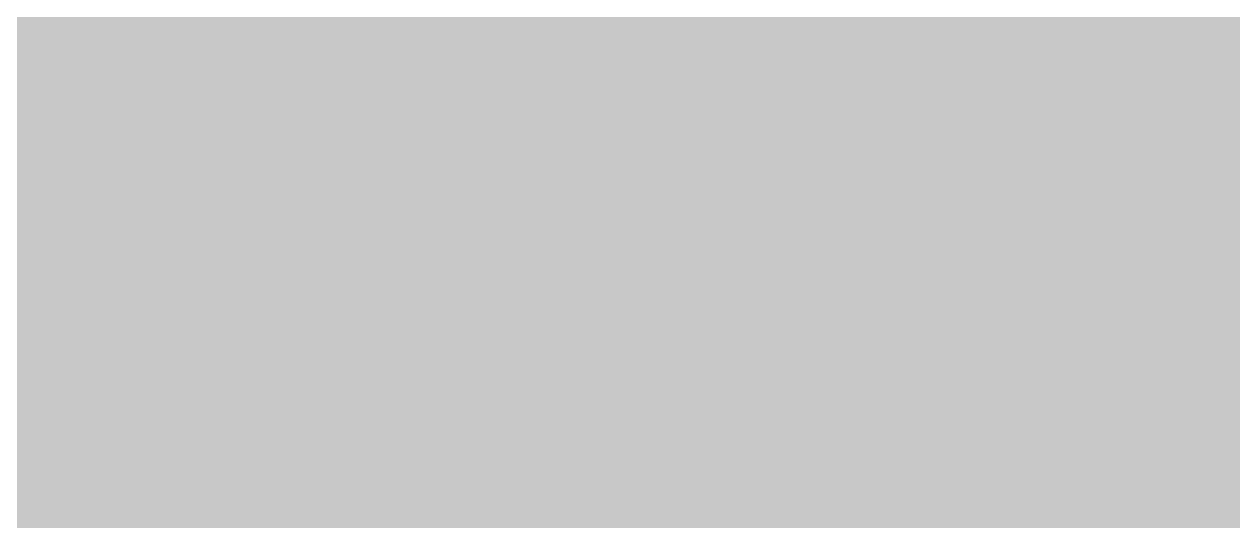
# Model space of a CAD drawing. Header units: millimetres. Extents: x -754 to 578, y -31 to 612.
# Drawn here: x 389.44 to 422.96, y 175.5 to 189.28 of the extents above; entities that cross this region are included whole.
import ezdxf

# ---------------------------------------------------------------- set-up
doc = ezdxf.new("R2010")
doc.units = ezdxf.units.MM
doc.layers.add('Background Fill', color=3, linetype='Continuous')
doc.layers.add('magpiefill', color=3, linetype='Continuous')

msp = doc.modelspace()

# ---------------------------------------------------------------- hatches: boundary and pattern name
at = {"layer": 'magpiefill'}
h = msp.add_hatch(color=250, dxfattribs=at)
h.dxf.hatch_style = 1
edge = h.paths.add_edge_path()
edge.add_line((422.8016935369239, 158.4498800963552), (420.37532022016, 158.2018303039786))
edge.add_line((420.3753202201599, 158.2018303039786), (416.2455312316768, 155.4893351378932))
edge.add_line((416.2455312316768, 155.4893351378931), (407.7499737075245, 149.3567361790554))
edge.add_line((407.7499737075248, 149.3567361790555), (402.7942299349394, 144.6393505568623))
edge.add_line((402.7942299349393, 144.6393505568623), (401.968275150837, 144.6393505568623))
edge.add_line((401.9682751508369, 144.6393505568623), (401.1423165997419, 145.3469591835292))
edge.add_line((401.1423165997419, 145.3469591835293), (401.0243230591561, 145.8186969624106))
edge.add_line((401.0243230591561, 145.8186969624106), (398.5464511728632, 143.9317438885402))
edge.add_line((398.5464511728633, 143.9317438885402), (395.2426245024686, 141.5730510774436))
edge.add_line((395.2426245024685, 141.5730510774436), (394.8886438807106, 143.1062017963252))
edge.add_line((394.8886438807106, 143.1062017963253), (395.0066374212963, 143.9317438885403))
edge.add_line((395.0066374212963, 143.9317438885402), (396.4225636753221, 145.4648926490772))
edge.add_line((396.4225636753222, 145.4648926490773), (396.8945378376659, 145.8186969624107))
edge.add_line((396.8945378376659, 145.8186969624106), (396.5405572159079, 146.0545658518514))
edge.add_line((396.5405572159079, 146.0545658518514), (394.298672410787, 144.5214170913143))
edge.add_line((394.298672410787, 144.5214170913142), (393.708704707857, 144.9931548701956))
edge.add_line((393.7087047078569, 144.9931548701957), (393.7087047078569, 145.3469591835293))
edge.add_line((393.7087047078569, 145.3469591835293), (392.764752616176, 145.3469591835293))
edge.add_line((392.7647526161761, 145.3469591835293), (392.4107719944182, 145.8186969624106))
edge.add_line((392.4107719944182, 145.8186969624106), (395.4786115836406, 147.4697811468405))
edge.add_line((395.4786115836407, 147.4697811468405), (396.0685792865702, 148.531192128496))
edge.add_line((396.0685792865702, 148.5311921284959), (397.130524918838, 149.4746696446038))
edge.add_line((397.1305249188381, 149.4746696446038), (395.0066374212964, 149.1208653312701))
edge.add_line((395.0066374212963, 149.12086533127), (396.6585507564936, 150.5360806262591))
edge.add_line((396.6585507564937, 150.5360806262591), (402.2042622320091, 153.7203155295707))
edge.add_line((402.2042622320091, 153.7203155295707), (407.3959930857667, 157.4942236356564))
edge.add_line((407.3959930857668, 157.4942236356565), (413.2956851830402, 160.9143274284085))
edge.add_line((413.2956851830402, 160.9143274284085), (416.8355027016004, 163.0371493917197))
edge.add_line((416.8355027016003, 163.0371493917197), (417.1894833233582, 164.3344312211609))
edge.add_line((417.1894833233582, 164.3344312211608), (418.4874160367976, 165.1599733133755))
edge.add_line((418.4874160367976, 165.1599733133755), (419.9033422908228, 164.5703001106014))
edge.add_line((419.9033422908228, 164.5703001106014), (420.8472943825043, 164.6882355344942))
edge.add_line((420.8472943825043, 164.6882355344942), (422.8531883394595, 166.3393197189238))
edge.add_line((422.8531883394596, 166.3393197189238), (424.5051054416504, 167.4007307005795))
edge.add_line((424.5051054416504, 167.4007307005795), (424.6230989822361, 165.0420378894829))
edge.add_line((424.6230989822361, 165.0420378894829), (424.1511210528989, 163.273020239505))
edge.add_line((424.151121052899, 163.2730202395051), (423.6791468905548, 163.0371493917197))
edge.add_line((423.6791468905546, 163.0371493917197), (422.9711818800454, 163.2730202395051))
edge.add_line((422.9711818800454, 163.2730202395051), (422.0272335553574, 162.3295427233976))
edge.add_line((422.0272335553573, 162.3295427233976), (423.4836813595565, 161.0912540643818))
edge.add_line((423.4836813595566, 161.0912540643818), (423.7394263221693, 162.1989270187154))
edge.add_line((423.7394263221693, 162.1989270187154), (424.9329040700271, 162.8805719136901))
edge.add_line((424.932904070027, 162.88057191369), (426.7231188083171, 162.9657775255616))
edge.add_line((426.7231188083172, 162.9657775255617), (427.7460986587688, 162.6249550780745))
edge.add_line((427.7460986587687, 162.6249550780745), (427.7460986587687, 161.8581045712282))
edge.add_line((427.7460986587687, 161.8581045712282), (426.8936167057233, 161.517282123741))
edge.add_line((426.8936167057234, 161.517282123741), (425.2738960978467, 161.1764596762535))
edge.add_line((425.2738960978465, 161.1764596762534), (423.398430527356, 159.7279642744327))
edge.add_line((423.3984305273561, 159.7279642744327), (423.3984305273561, 158.7054969319707))
edge.add_line((423.3984305273561, 158.7054969319707), (424.932904070027, 159.3019362150735))
edge.add_line((424.932904070027, 159.3019362150735), (428.6838314440133, 160.7504316168946))
edge.add_line((428.6838314440133, 160.7504316168946), (431.1560377719295, 162.1137214068435))
edge.add_line((431.1560377719295, 162.1137214068434), (433.6282403328516, 163.9030392561517))
edge.add_line((433.6282403328516, 163.9030392561517), (436.8676815486062, 166.2887963885628))
edge.add_line((436.8676815486062, 166.2887963885628), (435.1627138755226, 165.69235710546))
edge.add_line((435.1627138755225, 165.69235710546), (433.5429932676452, 165.0959178223573))
edge.add_line((433.5429932676452, 165.0959178223573), (431.8380255945616, 165.5219458817164))
edge.add_line((431.8380255945615, 165.5219458817164), (430.3035520518906, 166.8000300597936))
edge.add_line((430.3035520518906, 166.8000300597936), (429.365819266646, 168.6745515626293))
edge.add_line((429.365819266646, 168.6745515626293), (429.0248272388264, 170.8046918594248))
edge.add_line((429.0248272388264, 170.8046918594247), (429.4510700988459, 172.7644209324766))
edge.add_line((429.4510700988458, 172.7644209324767), (431.2412848371358, 174.7241500055286))
edge.add_line((431.2412848371359, 174.7241500055286), (430.3035520518907, 174.3833275580411))
edge.add_line((430.3035520518906, 174.3833275580411), (425.8706368552722, 172.082776037502))
edge.add_line((425.8706368552723, 172.082776037502), (422.0344548820921, 169.9526357407065))
edge.add_line((422.0344548820919, 169.9526357407065), (419.9032481159823, 168.2485235032701))
edge.add_line((419.9032481159825, 168.2485235032701), (418.7950174333311, 166.62961883605))
edge.add_line((418.7950174333309, 166.62961883605), (417.6015396854731, 165.69235710546))
edge.add_line((417.601539685473, 165.69235710546), (416.3228148724087, 165.3515346579728))
edge.add_line((416.3228148724088, 165.3515346579728), (415.5555762175769, 165.69235710546))
edge.add_line((415.555576217577, 165.69235710546), (415.1293371245511, 166.2035907766908))
edge.add_line((415.1293371245511, 166.2035907766908), (415.2145841897575, 167.3964673845518))
edge.add_line((415.2145841897575, 167.3964673845518), (416.0670661428029, 169.3561964576037))
edge.add_line((416.0670661428028, 169.3561964576037), (415.4703291523706, 170.6342806356812))
edge.add_line((415.4703291523706, 170.6342806356812), (415.2998312549638, 169.5266076813473))
edge.add_line((415.2998312549637, 169.5266076813473), (414.5325963671253, 169.0153740101165))
edge.add_line((414.5325963671255, 169.0153740101165), (412.6571307966357, 167.9077010557829))
edge.add_line((412.6571307966353, 167.9077010557829), (412.0603938062031, 168.3337291151421))
edge.add_line((412.0603938062034, 168.3337291151421), (411.4636530487777, 168.6745515626293))
edge.add_line((411.4636530487776, 168.6745515626293), (410.8669160583454, 169.2709908457321))
edge.add_line((410.8669160583454, 169.2709908457319), (410.6111710957327, 170.2082525763219))
edge.add_line((410.6111710957327, 170.208252576322), (410.6964181609392, 170.8046918594248))
edge.add_line((410.6964181609392, 170.8046918594247), (409.9291832731002, 170.9751030831683))
edge.add_line((409.9291832731001, 170.9751030831684), (409.5029404130812, 171.3159255306556))
edge.add_line((409.5029404130812, 171.3159255306556), (408.906199655655, 171.9123648137584))
edge.add_line((408.906199655655, 171.9123648137584), (408.3947097304298, 172.5940097087331))
edge.add_line((408.3947097304299, 172.5940097087331), (408.6504546930425, 173.8720938868103))
edge.add_line((408.6504546930425, 173.8720938868101), (408.3947097304299, 173.8720938868101))
edge.add_line((408.3947097304299, 173.8720938868101), (407.6274748425909, 174.1277107224257))
edge.add_line((407.6274748425908, 174.1277107224258), (406.8602399547524, 174.8093556174002))
edge.add_line((406.8602399547524, 174.8093556174002), (406.4339970947329, 175.6614117361186))
edge.add_line((406.4339970947331, 175.6614117361186), (406.6044949921398, 176.4282622429649))
edge.add_line((406.6044949921397, 176.4282622429649), (406.7749891225525, 177.2803183616829))
edge.add_line((406.7749891225526, 177.2803183616829), (406.3487500295266, 177.3655239735549))
edge.add_line((406.3487500295266, 177.3655239735549), (405.4962643094884, 178.1323744804013))
edge.add_line((405.4962643094884, 178.1323744804013), (404.9847743842627, 179.1548398645186))
edge.add_line((404.9847743842627, 179.1548398645186), (405.0700214494691, 180.0921015951086))
edge.add_line((405.0700214494689, 180.0921015951086), (406.5192441599394, 181.0293633256986))
edge.add_line((406.5192441599395, 181.0293633256985), (408.4799605626298, 182.0518306681604))
edge.add_line((408.4799605626297, 182.0518306681605), (409.8439324409003, 183.1595036224941))
edge.add_line((409.8439324409003, 183.1595036224941), (411.0374101887581, 184.181970964956))
edge.add_line((411.0374101887583, 184.181970964956), (411.2079080861645, 184.3523821886996))
edge.add_line((411.2079080861645, 184.3523821886996), (411.6341509461839, 184.5227934124432))
edge.add_line((411.6341509461838, 184.5227934124432), (412.1456408714096, 184.9488214718024))
edge.add_line((412.1456408714096, 184.9488214718024), (412.230887936616, 185.2896439192896))
edge.add_line((412.230887936616, 185.2896439192896), (412.230887936616, 185.5452607549051))
edge.add_line((412.230887936616, 185.545260754905), (412.1456408714096, 185.8860832023922))
edge.add_line((412.1456408714096, 185.8860832023923), (411.8898959087969, 186.1417000380079))
edge.add_line((411.8898959087971, 186.1417000380078), (411.6341509461839, 186.3121112617514))
edge.add_line((411.6341509461838, 186.3121112617514), (411.2931551513708, 186.3973168736234))
edge.add_line((411.2931551513709, 186.3973168736235), (411.5489001139841, 186.5677280973671))
edge.add_line((411.548900113984, 186.567728097367), (411.889895908797, 186.567728097367))
edge.add_line((411.8898959087971, 186.567728097367), (412.2308879366161, 186.6529337092386))
edge.add_line((412.230887936616, 186.6529337092387), (412.8276286940417, 186.6529337092387))
edge.add_line((412.8276286940416, 186.6529337092387), (413.1686207218611, 186.6529337092387))
edge.add_line((413.1686207218613, 186.6529337092387), (413.424365684474, 186.7381393211107))
edge.add_line((413.424365684474, 186.7381393211107), (413.6801106470872, 186.9085505448543))
edge.add_line((413.6801106470871, 186.9085505448542), (413.8506085444933, 187.3345786042133))
edge.add_line((413.8506085444933, 187.3345786042133), (413.9358593766931, 187.5901954398286))
edge.add_line((413.9358593766931, 187.5901954398287), (413.5948635818806, 187.9310178873162))
edge.add_line((413.5948635818806, 187.9310178873162), (412.4866328992292, 188.527457170419))
edge.add_line((412.4866328992291, 188.5274571704189), (413.935859376693, 188.1866347229314))
edge.add_line((413.9358593766931, 188.1866347229314), (414.7030942645321, 188.0162234991878))
edge.add_line((414.7030942645322, 188.0162234991878), (415.1293371245511, 188.2718403348034))
edge.add_line((415.1293371245511, 188.2718403348034), (415.1293371245511, 188.442251558547))
edge.add_line((415.1293371245511, 188.4422515585469), (415.1293371245511, 188.8682796179061))
edge.add_line((415.1293371245511, 188.8682796179061), (414.873588394945, 189.0386908416497))
edge.add_line((414.873588394945, 189.0386908416498), (414.7030942645323, 189.464718901009))
edge.add_line((414.7030942645322, 189.464718901009), (415.3850820871642, 189.379513289137))
edge.add_line((415.3850820871642, 189.379513289137), (415.7260741149831, 189.379513289137))
edge.add_line((415.7260741149832, 189.379513289137), (416.237564040209, 189.379513289137))
edge.add_line((416.237564040209, 189.379513289137), (416.237564040209, 189.5499245128806))
edge.add_line((416.237564040209, 189.5499245128805), (416.1523169750026, 190.0611581841116))
edge.add_line((416.1523169750026, 190.0611581841116), (415.9818190775964, 190.4019786732542))
edge.add_line((415.9818190775964, 190.4019786732543), (415.8965720123899, 190.8280067326135))
edge.add_line((415.8965720123899, 190.8280067326135), (416.3228148724088, 190.8280067326135))
edge.add_line((416.3228148724088, 190.8280067326135), (416.6638069002283, 190.9132123444851))
edge.add_line((416.6638069002286, 190.9132123444851), (416.8343047976348, 191.1688291801007))
edge.add_line((416.8343047976348, 191.1688291801007), (416.9195518628412, 191.7652684632035))
edge.add_line((416.919551862841, 191.7652684632034), (417.0047989280474, 191.935679686947))
edge.add_line((417.0047989280474, 191.9356796869471), (417.3457947228604, 191.9356796869471))
edge.add_line((417.3457947228605, 191.9356796869471), (417.6015396854732, 191.9356796869471))
edge.add_line((417.601539685473, 191.9356796869471), (417.7720375828798, 192.1060909106907))
edge.add_line((417.7720375828799, 192.1060909106906), (418.0277825454925, 192.1060909106906))
edge.add_line((418.0277825454925, 192.1060909106906), (418.113029610699, 192.5321189700497))
edge.add_line((418.113029610699, 192.5321189700497), (418.113029610699, 192.7025301937933))
edge.add_line((418.113029610699, 192.7025301937935), (417.6867867506795, 192.872941417537))
edge.add_line((417.6867867506796, 192.8729414175369), (418.0277825454926, 193.0433526412805))
edge.add_line((418.0277825454925, 193.0433526412806), (418.2835275081057, 193.0433526412806))
edge.add_line((418.2835275081056, 193.0433526412806), (418.6245195359246, 192.958147029409))
edge.add_line((418.6245195359247, 192.9581470294089), (419.0507623959442, 192.8729414175369))
edge.add_line((419.050762395944, 192.8729414175369), (419.6474993863762, 192.9581470294089))
edge.add_line((419.6474993863765, 192.9581470294089), (420.4999851064147, 193.1285582531525))
edge.add_line((420.4999851064147, 193.1285582531526), (420.9262279664341, 193.1285582531526))
edge.add_line((420.926227966434, 193.1285582531526), (420.926227966434, 192.7877358056654))
edge.add_line((420.926227966434, 192.7877358056654), (421.0114750316404, 192.3617077463063))
edge.add_line((421.0114750316404, 192.3617077463063), (421.6082157890661, 192.1060909106907))
edge.add_line((421.608215789066, 192.1060909106906), (422.375450676905, 192.3617077463061))
edge.add_line((422.3754506769051, 192.3617077463063), (422.8016935369239, 191.8504740750755))
edge.add_line((422.8016935369239, 191.8504740750753), (423.3990370133262, 191.2563593469219))
edge.add_arc((275.4103413506975, 104.855363672891), 171.3644831853732, 24.7196834331034, 30.277882808560207, ccw=False)
edge.add_arc((433.8423374142042, 178.7943320753614), 3.586774538690185, 219.4264190677759, 277.5112522925736)
edge.add_arc((437.7186508095358, 172.1141131360732), 4.622927288925009, 76.09792839104102, 137.4828955815185, ccw=False)
edge.add_arc((437.4670287054157, 166.4602429365747), 10.23247757204816, 60.01917854986198, 82.34898294536907, ccw=False)
edge.add_arc((437.6052432172801, 160.2519830302168), 15.8714537673971, 55.16074552816218, 71.73216053091483, ccw=False)
edge.add_arc((446.2310703342746, 165.7219311195362), 7.569540894155772, 86.65890143975243, 120.31950619075)
edge.add_arc((448.5486450737255, 161.9781626581998), 11.97172369207804, 120.8490791888012, 144.9821508602809)
edge.add_arc((440.3616388291784, 167.9885310829146), 1.831638770141301, 152.0183299640194, 206.9559763139688)
edge.add_arc((300.3450914811326, -1.548453980030672), 218.2018648308125, 45.89312228263083, 50.63922831697852, ccw=False)
edge.add_line((452.2133700246945, 155.1298144168956), (452.0418964759451, 154.4452182967242))
edge.add_line((452.0418964759451, 154.4452182967243), (452.2976414385583, 154.1043958492371))
edge.add_line((452.2976414385582, 154.1043958492371), (453.0648800933901, 153.8487790136215))
edge.add_line((453.0648800933902, 153.8487790136215), (452.8091351307776, 153.3375453423907))
edge.add_line((452.8091351307776, 153.3375453423907), (453.1501271585965, 152.9115172830316))
edge.add_line((453.1501271585967, 152.9115172830316), (453.3206250560035, 152.4854892236724))
edge.add_line((453.3206250560033, 152.4854892236724), (452.7238842985777, 151.9742555524416))
edge.add_line((452.7238842985778, 151.9742555524416), (452.6386372333714, 151.4630218812105))
edge.add_line((452.6386372333714, 151.4630218812105), (452.894382195984, 150.9517882099797))
edge.add_line((452.894382195984, 150.9517882099797), (452.212394373352, 150.6961713743641))
edge.add_line((452.212394373352, 150.6961713743641), (451.53040655072, 150.8665825981077))
edge.add_line((451.53040655072, 150.8665825981077), (451.6156536159265, 150.2701433150049))
edge.add_line((451.6156536159262, 150.2701433150049), (450.6779245976744, 150.0145264793897))
edge.add_line((450.6779245976745, 150.0145264793897), (450.2516817376551, 150.2701433150049))
edge.add_line((450.2516817376552, 150.2701433150049), (449.9959367750425, 150.3553489268769))
edge.add_line((449.9959367750425, 150.3553489268769), (449.7401918124299, 150.0145264793897))
edge.add_line((449.7401918124299, 150.0145264793897), (449.3139489524104, 149.6737040319022))
edge.add_line((449.3139489524103, 149.6737040319023), (448.8877060923909, 149.8441152556462))
edge.add_line((448.887706092391, 149.8441152556461), (447.7794754097396, 149.0772647487997))
edge.add_line((447.7794754097395, 149.0772647487997), (447.7794754097395, 149.4180871962869))
edge.add_line((447.7794754097395, 149.418087196287), (447.012240521901, 150.0997320912614))
edge.add_line((447.012240521901, 150.0997320912613), (447.012240521901, 150.4405545387488))
edge.add_line((447.012240521901, 150.4405545387489), (446.8417426244943, 150.270143315005))
edge.add_line((446.8417426244944, 150.2701433150049), (446.3302526992692, 149.5032928081586))
edge.add_line((446.3302526992691, 149.5032928081586), (446.3302526992691, 148.9920591369278))
edge.add_line((446.3302526992691, 148.9920591369278), (446.3302526992691, 147.8843861825942))
edge.add_line((446.3302526992691, 147.8843861825943), (445.7335157088369, 147.8843861825943))
edge.add_line((445.7335157088369, 147.8843861825943), (445.4777707462237, 148.1400030182095))
edge.add_line((445.4777707462238, 148.1400030182095), (445.392519914024, 148.3104142419531))
edge.add_line((445.3925199140238, 148.310414241953), (444.5400379609789, 148.5660310775686))
edge.add_line((444.5400379609789, 148.5660310775686), (444.1137951009595, 148.8216479131842))
edge.add_line((444.1137951009596, 148.8216479131842), (443.9432972035528, 148.6512366894406))
edge.add_line((443.9432972035527, 148.6512366894407), (443.9432972035527, 148.2252086300815))
edge.add_line((443.9432972035527, 148.2252086300814), (443.4318072783275, 147.5435637351067))
edge.add_line((443.4318072783276, 147.5435637351067), (443.0908152505081, 147.7991805707222))
edge.add_line((443.0908152505081, 147.7991805707222), (443.0908152505081, 148.0547974063378))
edge.add_line((443.0908152505081, 148.0547974063378), (442.067831633063, 147.7991805707222))
edge.add_line((442.067831633063, 147.7991805707222), (441.5563417078372, 147.2027412876195))
edge.add_line((441.5563417078372, 147.2027412876195), (440.4481147921798, 146.7767132282603))
edge.add_line((440.4481147921797, 146.7767132282603), (439.9366248669539, 147.0323300638759))
edge.add_line((439.9366248669539, 147.0323300638759), (439.6808761373472, 147.458358123235))
edge.add_line((439.6808761373472, 147.458358123235), (439.2546370443218, 147.458358123235))
edge.add_line((439.2546370443217, 147.458358123235), (438.3169042590765, 146.6915076163887))
edge.add_line((438.3169042590766, 146.6915076163887), (437.4644185390378, 145.8394514976703))
edge.add_line((437.4644185390378, 145.8394514976704), (436.6119365859929, 144.8169841552085))
edge.add_line((436.6119365859929, 144.8169841552084), (435.9299487633609, 143.9649280364904))
edge.add_line((435.9299487633609, 143.9649280364904), (435.3332080059353, 143.3684907117322))
edge.add_line((435.3332080059351, 143.3684907117322), (434.4807260528897, 143.1128738761166))
edge.add_line((434.4807260528898, 143.1128738761166), (433.713487398058, 143.2832850998602))
edge.add_line((433.7134873980579, 143.2832850998603), (433.2019974728321, 143.7945168127469))
edge.add_line((433.2019974728321, 143.7945168127468), (432.6905075476063, 144.3057504839776))
edge.add_line((432.6905075476063, 144.3057504839777), (432.4347625849937, 145.0726009908241))
edge.add_line((432.4347625849937, 145.0726009908241), (432.0085197249742, 145.6690402739268))
edge.add_line((432.0085197249743, 145.6690402739267), (431.5822768649549, 145.7542458857987))
edge.add_line((431.5822768649548, 145.7542458857987), (431.070786939729, 145.9246571095423))
edge.add_line((431.070786939729, 145.9246571095423), (430.6445478467036, 145.9246571095423))
edge.add_line((430.6445478467037, 145.9246571095423), (429.8773091918713, 147.1175356757478))
edge.add_line((429.8773091918713, 147.1175356757479), (429.1100743040329, 148.1400030182095))
edge.add_line((429.1100743040327, 148.1400030182095), (428.7690822762137, 148.1400030182095))
edge.add_line((428.7690822762138, 148.1400030182095), (428.0870944535811, 148.480825465697))
edge.add_line((428.0870944535811, 148.480825465697), (426.8936167057233, 149.5884984200305))
edge.add_line((426.8936167057234, 149.5884984200305), (426.5526209109109, 150.0997320912613))
edge.add_line((426.5526209109109, 150.0997320912613), (426.3821267804982, 150.4405545387488))
edge.add_line((426.3821267804981, 150.4405545387489), (426.2968759482976, 150.9517882099797))
edge.add_line((426.2968759482976, 150.9517882099797), (425.9558839204786, 150.9517882099797))
edge.add_line((425.9558839204785, 150.9517882099797), (425.1886490326395, 151.2074050455952))
edge.add_line((425.1886490326397, 151.2074050455952), (425.1033982004399, 151.3778162693388))
edge.add_line((425.1033982004399, 151.3778162693388), (424.7624061726209, 151.8890499405696))
edge.add_line((424.7624061726208, 151.8890499405696), (424.6771591074144, 152.0594611643132))
edge.add_line((424.6771591074144, 152.0594611643132), (424.2509162473949, 152.9967228949032))
edge.add_line((424.250916247395, 152.9967228949032), (423.7394263221693, 153.3375453423907))
edge.add_line((423.7394263221693, 153.3375453423907), (423.4836813595566, 153.593162178006))
edge.add_line((423.4836813595566, 153.593162178006), (423.1426855647436, 154.1043958492371))
edge.add_line((423.1426855647435, 154.1043958492371), (422.9721876673373, 154.7860407442115))
edge.add_line((422.9721876673373, 154.7860407442115), (422.9721876673373, 155.2120668452261))
edge.add_line((422.9721876673373, 155.2120668452261), (423.5689284247629, 156.0641229639444))
edge.add_line((423.568928424763, 156.0641229639444), (423.3131834621498, 155.9789173520725))
edge.add_line((423.3131834621497, 155.9789173520725), (422.716442704724, 156.6605622470472))
edge.add_line((422.7164427047242, 156.6605622470472), (422.6311956395177, 157.25700153015))
edge.add_line((422.6311956395177, 157.25700153015), (423.3131834621497, 158.2794688726116))
edge.add_line((423.3131834621497, 158.2794688726116), (422.8016935369239, 158.4498800963552))
h = msp.add_hatch(color=253, dxfattribs=at)
h.dxf.hatch_style = 1
h.paths.add_polyline_path([(406.9486650402434, 191.4515037978239), (406.4375275293687, 191.5267378822614), (405.9468120009126, 191.5966539526315), (405.4739363675949, 191.6621904883702), (405.0163185421352, 191.7242859689128), (404.5713764372535, 191.783878873695), (404.1365279656691, 191.8419076821526), (403.7104168839148, 191.8989198410328), (403.2965903237755, 191.9538986663298), (402.8998212608492, 192.0054364413489), (402.5248826707345, 192.0521254493964), (402.1765475290285, 192.0925579737775), (401.85958881133, 192.1253262977981), (401.5787794932369, 192.1490227047641), (401.3388925503468, 192.162239477981), (401.1434359862571, 192.1636275584859), (400.9908579165603, 192.1520725182412), (400.8783414848479, 192.1265185869401), (400.8030698347113, 192.0859099942764), (400.7622261097422, 192.0291909699439), (400.7529934535323, 191.9553057436359), (400.7725550096732, 191.8631985450461), (400.8180939217559, 191.7518136038678), (400.8906555304059, 191.6179309751136), (401.0067339643829, 191.4496740150693), (401.1866855494798, 191.2330019053396), (401.4508666114898, 190.9538738275295), (401.819633476206, 190.5982489632432), (402.3133424694222, 190.1520864940854), (402.9523499169306, 189.6013456016614), (403.7570121445249, 188.931985467575), (404.2246962049808, 188.9549395985349), (404.7724002231889, 188.9601208744895), (405.3988189736694, 188.9495827293307), (406.1062215596573, 188.9255540265115), (406.8920596628741, 188.8902877100082), (407.7345152789885, 188.8461330458898), (408.6069529821561, 188.7954633807482), (409.4827373465321, 188.7406520611756), (410.3352329462721, 188.6840724337644), (411.1378043555312, 188.6280978451064), (411.8638161484653, 188.5751016417939), (412.4866328992289, 188.5274571704191), (413.9358593766931, 188.1866347229314), (414.7030942645322, 188.0162234991878), (415.1293371245511, 188.2718403348034), (415.1293371245511, 188.4422515585469), (415.1293371245511, 188.8682796179061), (414.873588394945, 189.0386908416498), (414.7030942645322, 189.464718901009), (415.3850820871642, 189.379513289137), (415.7260741149832, 189.379513289137), (416.237564040209, 189.379513289137), (416.237564040209, 189.5499245128805), (416.2283585337473, 189.6051306933235), (415.6937448810306, 189.7212412971284), (415.2162820852041, 189.829712546707), (414.7805177445409, 189.932395492565), (414.3709994573148, 190.0311411852077), (413.9722748217985, 190.1278006751407), (413.5688914362656, 190.2242250128694), (413.1453968989897, 190.3222652488993), (412.686338808244, 190.423772433736), (412.180489833411, 190.5300088708902), (411.6335229283138, 190.6398818758961), (411.0553361178843, 190.7517100172923), (410.4558274270546, 190.8638118636185), (409.8448948807559, 190.9745059834135), (409.2324365039212, 191.0821109452166), (408.6283503214822, 191.1849453175672), (408.0425343583711, 191.2813276690046), (407.4828066208177, 191.3700132198834)])
h.paths.add_polyline_path([(403.9303771818381, 190.6923835239046), (403.9764505506766, 190.7708240350721), (404.044197855884, 190.8431644864689), (404.1349492663262, 190.9089356457552), (404.2500349508707, 190.9676682805906), (404.3913197557597, 191.0186846081955), (404.5628072367399, 191.0604726440334), (404.7690356269329, 191.091311853129), (405.0145431594606, 191.109481700507), (405.3038680674451, 191.1132616511912), (405.6415485840089, 191.1009311702065), (406.0321229422732, 191.0707697225772), (406.4801293753603, 191.021056773328), (406.9870023845942, 190.950971157666), (407.5417615441072, 190.8632891915294), (408.130322696233, 190.7616865610397), (408.7386016833052, 190.6498389523181), (409.3525143476584, 190.5314220514857), (409.9579765316264, 190.4101115446639), (410.5409040775435, 190.2895831179738), (411.0872128277431, 190.173512457537), (411.5856093737932, 190.0647931873763), (412.0359633041937, 189.9631906831249), (412.4409349566786, 189.8676882583173), (412.8031846689812, 189.7772692264886), (413.1253727788355, 189.6909169011734), (413.4101596239755, 189.6076145959067), (413.6602055421342, 189.5263456242232), (413.878170871046, 189.4460932996581), (414.0665855413865, 189.3660494878246), (414.2274578556016, 189.2862402626509), (414.3626657090801, 189.2069002501441), (414.47408699721, 189.128264076311), (414.563599615379, 189.0505663671582), (414.6330814589762, 188.9740417486931), (414.6844104233896, 188.8989248469221), (414.7194644040073, 188.8254502878524), (414.7397431064228, 188.7540221411363), (414.745233477048, 188.6857222510083), (414.7355442725009, 188.6218019053487), (414.7102842493978, 188.5635123920376), (414.6690621643563, 188.5121049989554), (414.6114867739941, 188.4688310139819), (414.537166834928, 188.4349417249975), (414.4457111037752, 188.4116884198824), (414.3358806860967, 188.3999704630813), (414.2030460832266, 188.3992795252967), (414.0417301454431, 188.4087553537962), (413.8464557230243, 188.4275376958473), (413.6117456662478, 188.454766298717), (413.3321228253913, 188.4895809096728), (413.0021100507338, 188.5311212759819), (412.6162301925522, 188.5785271449121), (412.1717968444354, 188.6309121906216), (411.6772865732148, 188.6872857948359), (411.143966689031, 188.7466312661713), (410.5831045020261, 188.8079319132443), (410.0059673223425, 188.8701710446711), (409.4238224601197, 188.9323319690685), (408.847937225501, 188.9933979950529), (408.2895789286274, 189.0523524312406), (407.7584108534356, 189.1085956879465), (407.2576801790426, 189.1631965822777), (406.7890300583608, 189.2176410330397), (406.3541036443023, 189.273414959038), (405.9545440897793, 189.3320042790778), (405.5919945477046, 189.3948949119645), (405.2680981709898, 189.4635727765038), (404.9844981125473, 189.5395237915008), (404.7420029085715, 189.6237255358075), (404.5380826283867, 189.7151222284609), (404.3693727245986, 189.8121497485444), (404.2325086498138, 189.9132439751417), (404.1241258566381, 190.016840787336), (404.0408597976782, 190.1213760642107), (403.97934592554, 190.2252856848495), (403.9362196928296, 190.3270055283357), (403.9088990048635, 190.4251539551823), (403.8979315777983, 190.5190792516195), (403.904647580501, 190.608312185307)], flags=16)
h = msp.add_hatch(color=255, dxfattribs=at)
h.dxf.hatch_style = 1
h.paths.add_polyline_path([(407.2576801790426, 189.1631965822777), (407.7584108534354, 189.1085956879465), (408.2895789286274, 189.0523524312406), (409.9748096613457, 188.8744168148988), (412.0857752911022, 188.643694255862), (413.8251980250786, 188.4300037913492), (413.8464557230243, 188.4275376958473), (414.0417301454431, 188.4087553537962), (414.2030460832266, 188.3992795252967), (414.3358806860967, 188.3999704630813), (414.4457111037752, 188.4116884198824), (414.537166834928, 188.4349417249975), (414.6114867739941, 188.4688310139819), (414.6690621643563, 188.5121049989554), (414.7102842493978, 188.5635123920376), (414.7355442725009, 188.6218019053487), (414.745233477048, 188.6857222510083), (414.7397431064228, 188.7540221411363), (414.7194644040073, 188.8254502878524), (414.6844104233896, 188.8989248469221), (414.6330814589762, 188.9740417486931), (414.563599615379, 189.0505663671582), (414.47408699721, 189.128264076311), (414.3626657090801, 189.2069002501441), (414.2274578556019, 189.2862402626509), (414.0665855413865, 189.3660494878246), (413.878170871046, 189.4460932996581), (413.6602055421342, 189.5263456242232), (413.4101596239755, 189.6076145959067), (413.1253727788355, 189.6909169011734), (412.8031846689812, 189.7772692264886), (412.4409349566786, 189.8676882583173), (412.0359633041937, 189.9631906831249), (411.5856093737932, 190.0647931873763), (411.0872128277433, 190.173512457537), (410.5409040775437, 190.2895831179738), (409.9579765316264, 190.4101115446639), (409.3525143476584, 190.5314220514857), (408.7386016833052, 190.6498389523181), (408.130322696233, 190.7616865610397), (407.5417615441072, 190.8632891915294), (406.9870023845942, 190.950971157666), (406.4801293753603, 191.021056773328), (406.0321229422732, 191.0707697225772), (405.6415485840089, 191.1009311702065), (405.3038680674451, 191.1132616511912), (405.0145431594606, 191.109481700507), (404.7690356269329, 191.091311853129), (404.5628072367399, 191.0604726440334), (404.3913197557597, 191.0186846081955), (404.2500349508707, 190.9676682805906), (404.1349492663262, 190.9089356457552), (404.044197855884, 190.8431644864689), (403.9764505506766, 190.7708240350721), (403.9303771818381, 190.6923835239046), (403.904647580501, 190.608312185307), (403.8979315777983, 190.5190792516195), (403.9088990048635, 190.4251539551823), (403.9362196928296, 190.3270055283357), (403.97934592554, 190.2252856848495), (404.0408597976782, 190.1213760642107), (404.1241258566381, 190.016840787336), (404.2325086498138, 189.9132439751417), (404.3693727245986, 189.8121497485444), (404.5380826283867, 189.7151222284609), (404.7420029085715, 189.6237255358075), (404.9844981125473, 189.5395237915008), (405.2680981709898, 189.4635727765038), (405.5919945477046, 189.3948949119645), (405.9545440897796, 189.3320042790778), (406.3541036443023, 189.273414959038), (406.7890300583608, 189.2176410330397)])
h = msp.add_hatch(color=253, dxfattribs=at)
h.dxf.hatch_style = 1
h.paths.add_polyline_path([(403.0102134032943, 187.2121523019896), (403.3853492654728, 186.8381033916713), (403.8428902721992, 186.4333106484365), (405.0140886701633, 186.4604240229173), (406.2934483735587, 186.4575547197021), (407.7889162813474, 186.4403882755792), (409.2153580467009, 186.4203966705073), (409.9915485038725, 186.4099014508091), (410.6947408263347, 186.4017478909735), (411.2931551513705, 186.3973168736233), (411.6767725952902, 186.6529337092387), (413.1686207218613, 186.6529337092387), (413.424365684474, 186.7381393211107), (413.6801106470871, 186.9085505448542), (413.8506085444933, 187.3345786042133), (413.9358593766931, 187.5901954398287), (413.5948635818806, 187.9310178873162), (412.4866328992291, 188.5274571704191), (411.8638161484653, 188.5751016417939), (411.1378043555312, 188.6280978451064), (410.3352329462721, 188.6840724337644), (409.4827373465321, 188.7406520611756), (408.6069529821561, 188.7954633807482), (407.7345152789885, 188.8461330458898), (406.8920596628741, 188.8902877100082), (406.1062215596573, 188.9255540265115), (405.3988189736694, 188.9495827293307), (404.7724002231889, 188.9601208744895), (404.2246962049808, 188.9549395985349), (403.75343781581, 188.9318100380141), (403.3563559524416, 188.8885033294738), (403.0311815116406, 188.8227906094611), (402.775645390172, 188.732443014523), (402.5874784848011, 188.6152316812066), (402.4656341580048, 188.468877484392), (402.4139556351095, 188.290900252293), (402.4375086071525, 188.0787695514564), (402.5413587651722, 187.829954948429), (402.7305718002069, 187.5419260097577)])
h = msp.add_hatch(color=255, dxfattribs=at)
h.dxf.hatch_style = 1
h.paths.add_polyline_path([(408.4832098294473, 188.4517299992864), (408.0118732786634, 188.4774858703253), (407.5481265065816, 188.4988621723037), (407.0976814231688, 188.5146076173418), (406.6662499383901, 188.5234709175594), (406.2595439622125, 188.5242007850761), (405.8832754046018, 188.5155459320121), (405.5431561755242, 188.4962550704869), (405.2448981849459, 188.4650769126204), (404.992622353928, 188.4211772673123), (404.784085647914, 188.3653903305814), (404.6154540434416, 188.298967395226), (404.4828935170488, 188.2231597540448), (404.3825700452737, 188.1392186998365), (404.3106496046548, 188.0483955253993), (404.26329817173, 187.9519415235321), (404.2366817230372, 187.8511079870333), (404.2274617902256, 187.747263517606), (404.2342821253853, 187.642245952573), (404.2562820357177, 187.5380104381616), (404.2926008284244, 187.4365121205991), (404.3423778107062, 187.3397061461126), (404.4047522897645, 187.2495476609297), (404.4788635728003, 187.1679918112776), (404.563850967015, 187.0969937433835), (404.6602491527458, 187.0379090260852), (404.7741743028739, 186.9896949186633), (404.9131379634161, 186.9507091030081), (405.0846516803897, 186.9193092610102), (405.2962269998116, 186.8938530745608), (405.5553754676987, 186.87269822555), (405.8696086300686, 186.8542023958688), (406.2464380329375, 186.836723267408), (406.6896064075725, 186.8190095498281), (407.1877812262364, 186.8013740638695), (407.7258611464422, 186.7845206580428), (408.288744825702, 186.7691531808582), (408.8613309215284, 186.755975480826), (409.4285180914342, 186.7456914064569), (409.9752049929318, 186.7390048062611), (410.4862902835337, 186.7366195287491), (410.94956769652, 186.7392263895657), (411.3644112682425, 186.7474640728943), (411.7330901108196, 186.7619582300522), (412.0578733363704, 186.7833345123573), (412.3410300570142, 186.812218571127), (412.5848293848699, 186.849236057679), (412.7915404320561, 186.8950126233312), (412.9634323106923, 186.950173919401), (413.1026176423547, 187.0149415316523), (413.210583086453, 187.0879207836339), (413.2886588118538, 187.1673129333407), (413.3381749874238, 187.2513192387675), (413.3604617820299, 187.3381409579096), (413.3568493645387, 187.4259793487615), (413.3286679038176, 187.5130356693186), (413.2772475687332, 187.5975111775755), (413.2032925674648, 187.677932991691), (413.1050032654423, 187.7541316704787), (412.9799540674082, 187.8262636329163), (412.8257193781046, 187.8944852979806), (412.6398736022738, 187.9589530846494), (412.4199911446585, 188.0198234119), (412.1636464100004, 188.0772526987095), (411.8684138030426, 188.1313973640557), (411.5331718139093, 188.1823877554467), (411.1620152742553, 188.230249934515), (410.7603431011169, 188.2749838914236), (410.333554211531, 188.3165896163358), (409.8870475225342, 188.3550670994149), (409.4262219511636, 188.3904163308242), (408.9564764144559, 188.4226373007269)])
h = msp.add_hatch(color=253, dxfattribs=at)
h.dxf.hatch_style = 1
h.paths.add_polyline_path([(412.230887936616, 185.545260754905), (412.1456408714096, 185.8860832023923), (411.8898959087971, 186.1417000380078), (411.6341509461838, 186.3121112617514), (411.2931551513718, 186.3973168736233), (410.6947408263347, 186.4017478909735), (409.9915485038723, 186.4099014508091), (409.2153580467009, 186.4203966705073), (408.3979493175364, 186.431852667445), (407.5711021790958, 186.4428885589996), (406.7665964940954, 186.4521234625479), (406.0162121252522, 186.4581764954673), (405.3517289352824, 186.4596667751349), (404.797543598361, 186.4554109801792), (404.3485200344969, 186.4450160342342), (403.9921389751566, 186.4282864221854), (403.715881151807, 186.4050266289181), (403.5072272959148, 186.3750411393179), (403.3536581389476, 186.3381344382701), (403.2426544123712, 186.2941110106603), (403.161696847653, 186.2427753413738), (403.100300557008, 186.1838732600237), (403.0561181756425, 186.1169159751352), (403.0288367195114, 186.0413560399609), (403.018143204569, 185.9566460077534), (403.02372464677, 185.8622384317651), (403.0452680620692, 185.7575858652491), (403.082460466421, 185.642140861458), (403.1349888757802, 185.5153559736442), (403.2041396478896, 185.3754789251169), (403.2975965076437, 185.2159381194114), (403.4246425217259, 185.0289571301187), (403.594560756819, 184.8067595308305), (403.8166342796058, 184.5415688951381), (404.1001461567696, 184.2256087966327), (404.4543794549936, 183.851102808906), (404.8886172409602, 183.4102745055493), (405.0245608284595, 183.4598929175767), (405.2425913327672, 183.5265439153717), (405.4905897484798, 183.5914352623806), (405.7678518703788, 183.654684276525), (406.0736734932466, 183.7164082757267), (406.4073504118649, 183.7767245779078), (406.7681784210156, 183.8357505009898), (407.1554533154806, 183.8936033628946), (407.5684708900419, 183.950400481544), (408.0052511298238, 184.0059180194683), (408.4587107813202, 184.0585675176312), (408.9204907813676, 184.1064193616049), (409.3822320668025, 184.1475439369616), (409.8355755744615, 184.1800116292735), (410.2721622411805, 184.2018928241129), (410.6836330037963, 184.2112579070516), (411.0616287991452, 184.2061772636623), (411.2079080861645, 184.3523821886996), (411.6341509461838, 184.5227934124432), (412.1456408714096, 184.9488214718024), (412.230887936616, 185.2896439192896)])
h.paths.add_polyline_path([(405.1906479369043, 185.2705187974229), (405.2162601906941, 185.3802156792244), (405.2565825435886, 185.4836560576862), (405.3113020204266, 185.5802142962458), (405.3801056460466, 185.6692647583408), (405.4626804452871, 185.7501818074084), (405.558713442987, 185.8223398068861), (405.6685176246722, 185.8853347010572), (405.7949098186184, 185.9396487575864), (405.9413328137887, 185.985985824984), (406.1112293991462, 186.0250497517605), (406.3080423636545, 186.0575443864262), (406.535214496276, 186.0841735774918), (406.7961885859743, 186.1056411734673), (407.0944074217127, 186.1226510228634), (407.4310316400733, 186.1357766316004), (407.7980932681171, 186.1450701352387), (408.1853421805235, 186.150453326749), (408.5825282519727, 186.1518479991016), (408.9794013571448, 186.1491759452671), (409.3657113707193, 186.1423589582159), (409.7312081673761, 186.1313188309188), (410.0656416217955, 186.1159773563459), (410.3610046372917, 186.0962693627926), (410.6182622317172, 186.0721818198525), (410.8406224515591, 186.0437147324441), (411.0312933433047, 186.0108681054854), (411.1934829534409, 185.9736419438954), (411.3303993284551, 185.932036252592), (411.445250514834, 185.8860510364938), (411.5412445590648, 185.8356863005189), (411.6211722014971, 185.7810332886611), (411.686154957928, 185.7225482012151), (411.7368970380187, 185.6607784775505), (411.7741026514284, 185.5962715570369), (411.7984760078177, 185.5295748790443), (411.8107213168466, 185.4612358829423), (411.8115427881751, 185.391802008101), (411.8016446314634, 185.3218206938898), (411.781444158772, 185.2518263459934), (411.750211091763, 185.1823012353557), (411.7069282544992, 185.1137145992352), (411.6505784710428, 185.0465356748906), (411.5801445654563, 184.9812336995807), (411.4946093618025, 184.9182779105639), (411.392955684144, 184.8581375450989), (411.2741663565432, 184.8012818404444), (411.137106830344, 184.7480236214394), (410.9801730660158, 184.698050063245), (410.8016436513083, 184.6508919286024), (410.5997971739723, 184.606079980253), (410.3729122217585, 184.5631449809382), (410.1192673824164, 184.5216176933992), (409.8371412436975, 184.4810288803775), (409.5248123933511, 184.4409093046145), (409.182502512863, 184.4009200714414), (408.8182056586572, 184.3612436565495), (408.4418589808922, 184.3221928782202), (408.0633996297265, 184.2840805547347), (407.6927647553196, 184.2472195043742), (407.3398915078294, 184.2119225454201), (407.014717037415, 184.1785024961536), (406.7271784942352, 184.1472721748559), (406.484565732457, 184.1188572271066), (406.2835794222819, 184.0951346076782), (406.11827293792, 184.078294098642), (405.9826996535805, 184.0705254820685), (405.870912943474, 184.074018540029), (405.7769661818099, 184.0909630545941), (405.6949127427986, 184.123548807835), (405.6188060006491, 184.1739655818227), (405.5440164537354, 184.2435298533561), (405.4711830970832, 184.3300648781485), (405.4022620498824, 184.4305206066412), (405.3392094313226, 184.541846989275), (405.2839813605933, 184.6609939764917), (405.2385339568839, 184.7849115187323), (405.2048233393843, 184.9105495664384), (405.1848056272836, 185.034858070051), (405.1800587573803, 185.1551910488444)], flags=16)
h = msp.add_hatch(color=255, dxfattribs=at)
h.dxf.hatch_style = 1
h.paths.add_polyline_path([(408.4418589808922, 184.3221928782202), (408.8182056586572, 184.3612436565495), (409.182502512863, 184.4009200714414), (409.5248123933511, 184.4409093046145), (409.8371412436975, 184.4810288803775), (410.1192673824164, 184.5216176933992), (410.3729122217585, 184.5631449809382), (410.5997971739723, 184.606079980253), (410.8016436513083, 184.6508919286024), (410.9801730660158, 184.698050063245), (411.137106830344, 184.7480236214394), (411.2741663565432, 184.8012818404444), (411.392955684144, 184.8581375450989), (411.4946093618025, 184.9182779105639), (411.5801445654563, 184.9812336995807), (411.6505784710428, 185.0465356748906), (411.7069282544992, 185.1137145992352), (411.750211091763, 185.1823012353557), (411.781444158772, 185.2518263459934), (411.8016446314634, 185.3218206938898), (411.8115427881751, 185.391802008101), (411.8107213168466, 185.4612358829423), (411.7984760078177, 185.5295748790443), (411.7741026514284, 185.5962715570369), (411.7368970380187, 185.6607784775505), (411.686154957928, 185.7225482012151), (411.6211722014971, 185.7810332886611), (411.5412445590648, 185.8356863005189), (411.445250514834, 185.8860510364938), (411.3303993284551, 185.932036252592), (411.1934829534409, 185.9736419438954), (411.0312933433047, 186.0108681054854), (410.8406224515591, 186.0437147324441), (410.6182622317172, 186.0721818198525), (410.3610046372917, 186.0962693627926), (410.0656416217955, 186.1159773563459), (409.7312081673761, 186.1313188309188), (409.3657113707193, 186.1423589582159), (408.9794013571448, 186.1491759452671), (408.5825282519727, 186.1518479991016), (408.1853421805235, 186.150453326749), (407.7980932681171, 186.1450701352387), (407.4310316400733, 186.1357766316004), (407.0944074217127, 186.1226510228634), (406.7961885859743, 186.1056411734673), (406.535214496276, 186.0841735774918), (406.3080423636545, 186.0575443864262), (406.1112293991462, 186.0250497517605), (405.9413328137887, 185.985985824984), (405.7949098186184, 185.9396487575864), (405.6685176246722, 185.8853347010572), (405.558713442987, 185.8223398068861), (405.4626804452871, 185.7501818074084), (405.3801056460466, 185.6692647583408), (405.3113020204266, 185.5802142962458), (405.2565825435886, 185.4836560576862), (405.2162601906941, 185.3802156792244), (405.1906479369043, 185.2705187974229), (405.1800587573803, 185.1551910488444), (405.1848056272836, 185.034858070051), (405.2048233393843, 184.9105495664384), (405.2385339568839, 184.7849115187323), (405.2839813605933, 184.6609939764917), (405.3392094313226, 184.541846989275), (405.4022620498824, 184.4305206066412), (405.4711830970832, 184.3300648781485), (405.5440164537354, 184.2435298533561), (405.6188060006491, 184.1739655818227), (405.6949127427986, 184.123548807835), (405.7769661818099, 184.0909630545941), (405.870912943474, 184.074018540029), (405.9826996535805, 184.0705254820685), (406.11827293792, 184.078294098642), (406.2835794222822, 184.0951346076782), (406.901667806356, 184.168088210815), (407.6927647553196, 184.2472195043742)])
h = msp.add_hatch(color=253, dxfattribs=at)
h.dxf.hatch_style = 1
h.paths.add_polyline_path([(405.7678518703788, 183.654684276525), (405.4905897484798, 183.5914352623806), (405.2425913327672, 183.5265439153717), (405.0245608284595, 183.4598929175767), (404.8367199296274, 183.3913323676803), (404.6773602857527, 183.3205820307946), (404.5442910351694, 183.2473290886385), (404.4353213162124, 183.1712607229305), (404.3482602672154, 183.0920641153892), (404.2809170265134, 183.0094264477337), (404.2311007324406, 182.9230349016826), (404.1966205233314, 182.8325766589546), (404.1756245998674, 182.7377388988093), (404.1676174121205, 182.6382087906695), (404.1724424725103, 182.5336735014987), (404.1899432934558, 182.4238201982606), (404.2199633873768, 182.3083360479189), (404.262346266692, 182.1869082174373), (404.3169354438212, 182.0592238737792), (404.3835744311832, 181.9249701839082), (404.4632758156743, 181.7839740561152), (404.5617284820955, 181.6366213639982), (404.6857903897251, 181.483437722483), (404.8423194978413, 181.324948746495), (405.0381737657217, 181.1616800509597), (405.2802111526441, 180.9941572508026), (405.5752896178867, 180.8229059609488), (405.9302671207276, 180.6484517963243), (407.485273693615, 181.654127556891), (406.3172777943789, 182.5811719168041), (407.4838375853394, 183.9387619263227), (407.1554533154806, 183.8936033628946), (406.7681784210156, 183.8357505009898), (406.4073504118649, 183.7767245779078), (406.0736734932466, 183.7164082757267)])
h = msp.add_hatch(color=251, dxfattribs=at)
h.dxf.hatch_style = 1
h.paths.add_polyline_path([(411.8544453267693, 182.7587674784468), (414.8960274212911, 183.8734552896277), (411.9803043583715, 183.3877458059344), (409.3568024515971, 182.7639084324525), (408.4799605626297, 182.0518306681605), (409.9665673274435, 182.2555863708038)])
h.paths.add_polyline_path([(413.2388909370388, 180.2428619402331), (418.3990888086087, 182.8845627553573), (415.0009099047627, 181.6266099862504), (411.2251539061115, 180.3686572171436), (408.2045483597196, 180.1170666633222), (405.0729911556436, 180.0940222053284), (405.0700214494689, 180.0921015951086), (404.9847743842627, 179.1548398645186), (405.4962643094884, 178.1323744804013), (406.3487500295266, 177.3655239735549), (406.7749891225526, 177.2803183616829), (408.8338435177291, 178.4817280634833)])
h.paths.add_polyline_path([(413.616464294493, 177.6011611251087), (418.2732297770069, 180.7460430478757), (412.8613138422336, 178.1043422327512), (408.959702549331, 176.8463894636444), (406.7077763333334, 176.9444178343655), (406.6044949921397, 176.4282622429649), (406.4339970947331, 175.6614117361186), (406.8602399547524, 174.8093556174002), (407.6274748425908, 174.1277107224258), (408.3947097304299, 173.8720938868101), (408.5821254545256, 173.8720938868101), (409.9665673274435, 175.0852555868946)])
h.paths.add_polyline_path([(412.7354548106312, 173.5757122639665), (417.5180793247469, 177.6011611251087), (411.9803043583715, 174.2046886485199), (408.5520868901933, 173.3805012815467), (408.3947097304299, 172.5940097087331), (408.906199655655, 171.9123648137584), (409.5029404130812, 171.3159255306556), (409.9291832731001, 170.9751030831684), (410.2133917924555, 170.9119772760012), (410.5958624854532, 171.5629858904613)])
h.paths.add_polyline_path([(413.8681823576974, 171.9403717211934), (413.8681823576974, 172.9467339364788), (412.2320224215753, 171.0598047828186), (410.6621789450176, 170.5651338951844), (410.6111710957327, 170.208252576322), (410.8669160583454, 169.2709908457319), (411.4636530487776, 168.6745515626293), (412.0893300463829, 168.3172024742577), (414.3716184841044, 169.9276472906223), (411.8544453267693, 169.5502614598902)])
h.paths.add_polyline_path([(417.7697973879503, 171.688781167372), (415.7152591593174, 170.1096924642854), (416.0670661428028, 169.3561964576037)], flags=17)
h.paths.add_polyline_path([(419.4501140628047, 167.5865847525664), (419.5318163556742, 169.0470803522476), (421.0421172601946, 172.6951433826575), (418.2732297770069, 168.7954897984263), (415.1832846398663, 166.9584874868133), (415.1293371245511, 166.2035907766908), (415.555576217577, 165.69235710546), (416.3228148724088, 165.3515346579728), (417.601539685473, 165.69235710546), (418.7950174333309, 166.62961883605)])
h.paths.add_polyline_path([(424.1885818381875, 157.47391293353), (429.6004977729615, 159.7382279179224), (426.8316102897732, 158.8576609795475), (422.9008359964575, 157.6612586884622), (422.6311956395177, 157.25700153015), (422.7164427047242, 156.6605622470472), (422.9516256534298, 156.3919175225575)])
h.paths.add_polyline_path([(425.0695913220495, 155.2095979491376), (427.5867607420334, 155.838574333691), (430.8590806142777, 157.9770940411729), (425.9506008059113, 156.2159601644231), (423.3415574005821, 155.7394713125167), (422.9721876673373, 155.2120668452261), (422.9721876673373, 154.7860407442115), (423.1426855647435, 154.1043958492371), (423.4836813595566, 153.593162178006), (423.7394263221693, 153.3375453423907), (424.0282289119361, 153.1451067416858), (424.8178732588458, 154.0774404569415)])
h.paths.add_polyline_path([(427.33504267883, 152.8194857449006), (429.6004977729615, 153.8258499031202), (431.9918081613432, 155.838574333691), (427.0833246156265, 153.5742593492987), (424.354427511546, 152.7691128733082), (424.6771591074144, 152.0594611643132), (424.7624061726208, 151.8890499405696), (425.1033982004399, 151.3778162693388), (425.1886490326397, 151.2074050455952), (425.9558839204785, 150.9517882099797), (426.2023151317644, 150.9517882099797), (426.8316102897734, 151.5615329757934)])
h.paths.add_polyline_path([(432.8728176452053, 152.5678951910791), (437.1520060329131, 156.3417554413339), (433.8796861606688, 154.0774404569415), (428.7194882890997, 151.4357376988829), (426.3450669850115, 150.6627953640001), (426.3821267804981, 150.4405545387489), (426.5526209109109, 150.0997320912613), (426.8936167057234, 149.5884984200305), (428.0870944535811, 148.480825465697), (428.7690822762138, 148.1400030182095), (428.8453473207014, 148.1400030182095), (429.3487797097575, 149.0456274375796), (430.1039301620176, 150.3035802066865)])
h.paths.add_polyline_path([(435.2641280335874, 151.0583518681508), (438.410592611581, 154.9580073953163), (433.3762537716129, 150.8067613143295), (429.1840341015843, 148.0414393594782), (429.8773091918713, 147.1175356757478), (430.6445478467037, 145.9246571095423), (431.070786939729, 145.9246571095423), (431.5822768649548, 145.7542458857987), (432.2435262245474, 147.6618793915621)])
h.paths.add_polyline_path([(437.2778650645148, 148.9198321606692), (441.3053391263704, 154.706416841495), (439.2916020954428, 152.4420999141685), (436.0192822231986, 149.297217991401), (433.3762537716129, 145.9007455148127), (432.0887435511545, 145.5567835164234), (432.4347625849937, 145.0726009908241), (432.6905075476063, 144.3057504839777), (433.2019974728321, 143.7945168127468), (433.7134873980579, 143.2832850998603), (434.4807260528898, 143.1128738761166), (435.3332080059351, 143.3684907117322), (435.3697227139883, 143.4049868526686), (435.6417051283927, 146.0265407917232)])
h.paths.add_polyline_path([(441.5570534522228, 150.0519896528652), (442.4380629360846, 153.1968735185666), (439.6691791902483, 148.9198321606692), (438.410592611581, 147.5360841146515), (437.7793183895633, 146.1541926576883), (438.3169042590766, 146.6915076163887), (439.2546370443217, 147.458358123235), (439.6808761373472, 147.458358123235), (440.1726115793049, 148.0392652222941)])
h.paths.add_polyline_path([(443.6966495147526, 150.6809660374187), (441.3396480273216, 147.1194392247648), (441.5563417078372, 147.2027412876195), (442.067831633063, 147.7991805707222), (442.8873298444537, 148.0039517283597)])
h.paths.add_polyline_path([(446.3302526992691, 149.297217991401), (445.2069504192723, 150.5551707605078), (444.5226256878998, 148.5764731765759), (444.5400379609789, 148.5660310775686), (445.3925199140238, 148.310414241953), (445.4777707462238, 148.1400030182095), (445.7335157088369, 147.8843861825943), (446.3302526992691, 147.8843861825943), (446.3302526992691, 148.9920591369278)])
h = msp.add_hatch(color=255, dxfattribs=at)
h.dxf.hatch_style = 1
h.paths.add_polyline_path([(409.8439324409003, 183.1595036224941), (410.049018228937, 183.3352031871041), (409.9949151949966, 183.4023056117389), (409.9387051174019, 183.4646929906025), (409.8779615979149, 183.5218323014055), (409.8102582382976, 183.5731905218582), (409.733168640312, 183.618234629671), (409.6442664057206, 183.6564316025542), (409.5411251362846, 183.6872484182185), (409.4213184337671, 183.7101520543739), (409.2832220461212, 183.7247309104022), (409.1284203060709, 183.7310590723692), (408.9592996925303, 183.729332048012), (408.7782466844146, 183.7197453450675), (408.5876477606394, 183.7024944712726), (408.3898894001188, 183.6777749343647), (408.1873580817683, 183.6457822420806), (407.9824402845029, 183.606711902157), (407.777737662658, 183.5605834602039), (407.5767125722525, 183.5067126133199), (407.3830425447252, 183.4442390964765), (407.2004051115157, 183.3723026446452), (407.0324778040629, 183.2900429927971), (406.882938153806, 183.1965998759041), (406.7554636921841, 183.0911130289373), (406.6537319506367, 182.9727221868683), (406.5824486750362, 182.8409678671163), (406.5504324689903, 182.6969937168933), (406.5675301505394, 182.5423441658593), (406.6435885377246, 182.3785636436741), (406.7884544485862, 182.2071965799973), (407.0119747011656, 182.0297874044894), (407.3239961135037, 181.84788054681), (407.7343655036409, 181.663020436619), (408.4799605626297, 182.0518306681605), (409.3568024515971, 182.7639084324525)])

# ---------------------------------------------------------------- linework, layer by layer
at = {"layer": 'Background Fill', "color": 151}
msp.add_solid([(281.2553370712446, 285.4613331535334), (578.2553370712446, 285.4613331535334), (281.2553370712446, 75.46133315353336), (578.2553370712446, 75.46133315353336)], dxfattribs=at)

doc.saveas('drawing.dxf')
